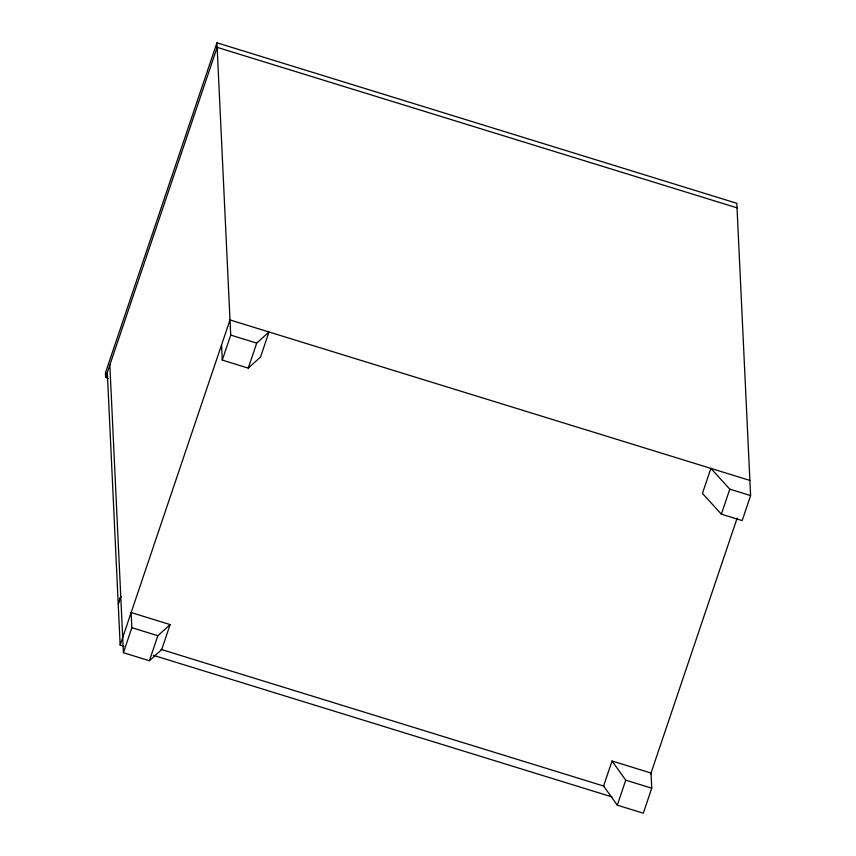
<?xml version="1.0" encoding="UTF-8"?>
<svg xmlns="http://www.w3.org/2000/svg" width="856" height="856" viewBox="0 0 856 856"><rect width="100%" height="100%" fill="white"/><g stroke="black" fill="none" stroke-linecap="round" stroke-linejoin="round"><path stroke-width="1.28" d="M750.594 495.581L729.804 489.161L710.887 468.393L702.444 493.409L721.351 514.167L742.152 520.587L750.594 495.581L736.813 203.3L216.932 42.8L105.406 372.927L105.62 377.475L108.166 378.256M105.62 377.475L217.146 47.348L737.027 207.837M120.749 596.215L118.214 603.715L107.31 372.467M120.771 596.675L118.235 604.176L120.161 645.06L123.992 646.248M120.161 645.06L229.996 319.941L749.888 480.43M123.414 652.7L131.856 627.694L131.15 612.554L170.141 624.591L161.688 649.597L149.404 660.725L123.414 652.7L109.846 364.966M248.261 368.112L256.704 343.106L268.987 331.978L260.545 356.984L248.261 368.112L222.26 360.087L230.713 335.081L216.932 42.8M149.404 660.725L157.857 635.719L170.141 624.591M612.04 761.005L603.587 786.022L617.304 805.175L643.295 813.2L651.748 788.194L651.031 773.043L612.04 761.005L625.747 780.169L651.748 788.194M617.304 805.175L625.747 780.169M721.351 514.167L729.804 489.161M650.71 773.985L737.155 518.115M230.713 335.081L256.704 343.106M131.856 627.694L157.857 635.719M161.014 649.394L604.261 786.225M153.352 655.311L611.965 796.893M221.554 344.947L222.26 360.087"/></g></svg>
